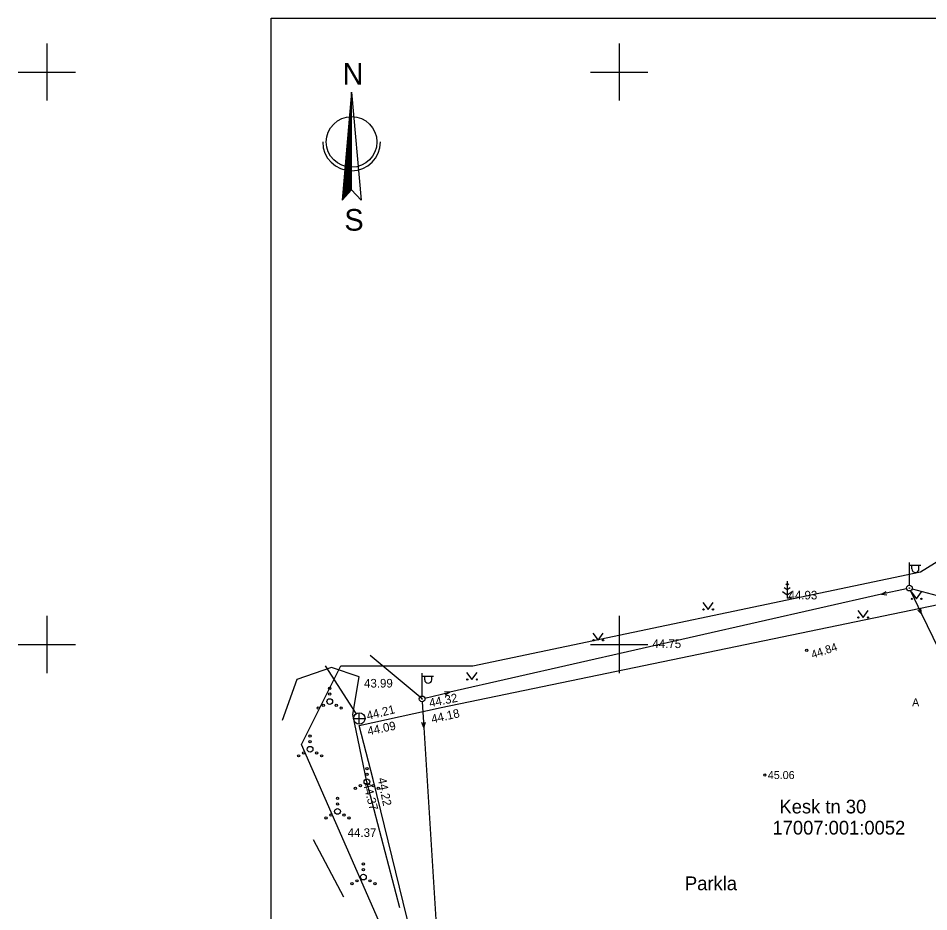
# Model space of a CAD drawing. Extents: x 641848 to 642067, y 6456098 to 6456256.
# Drawn here: x 641847.5 to 641927, y 6456176.6 to 6456254.7 of the extents above; entities that cross this region are included whole.
import ezdxf

# ---------------------------------------------------------------- set-up
doc = ezdxf.new("R2010")
doc.units = 0
for name, color, linetype in [('HALJASTUS', 7, 'Continuous'), ('KORGUS', 7, 'Continuous'), ('MOOTPIIR', 7, 'Continuous'), ('MPOHULIIN', 7, 'Continuous'), ('PIIR', 7, 'Continuous'), ('POST', 7, 'Continuous'), ('PUU', 7, 'Continuous'), ('SKKAEV', 7, 'Continuous'), ('SKTRASS', 7, 'Continuous'), ('TEE', 7, 'Continuous'), ('VORK', 7, 'Continuous'), ('VORMISTUS', 7, 'Continuous')]:
    doc.layers.add(name, color=color, linetype=linetype)

msp = doc.modelspace()

# ---------------------------------------------------------------- linework, layer by layer
at = {"layer": 'HALJASTUS'}
for p, q in [((641925.501, 6456204.588), (641925.964, 6456203.981)), ((641925.964, 6456203.981), (641926.41, 6456204.588)), ((641907.298, 6456203.668), (641907.761, 6456203.061)), ((641907.761, 6456203.061), (641908.207, 6456203.668)), ((641920.833, 6456202.957), (641921.296, 6456202.351)), ((641921.296, 6456202.351), (641921.742, 6456202.957)), ((641897.697, 6456200.972), (641898.16, 6456200.365)), ((641898.16, 6456200.365), (641898.606, 6456200.972)), ((641886.668, 6456197.543), (641887.131, 6456196.936)), ((641887.131, 6456196.936), (641887.577, 6456197.543))]:
    msp.add_line(p, q, dxfattribs=at)
for points in [[(641880.83, 6456176.983), (641877.957, 6456188), (641876.742, 6456193.89), (641877.271, 6456197.185), (641874.866, 6456197.995), (641871.841, 6456196.946), (641870.569, 6456193.365)], [(641873.257, 6456182.96), (641875.924, 6456177.95)]]:
    msp.add_lwpolyline(points, dxfattribs=at)
for centre, radius in [((641925.563, 6456203.981), 0.055), ((641926.392, 6456203.981), 0.055), ((641907.36, 6456203.061), 0.055), ((641908.189, 6456203.061), 0.055), ((641920.895, 6456202.351), 0.055), ((641921.724, 6456202.351), 0.055), ((641897.759, 6456200.365), 0.055), ((641898.588, 6456200.365), 0.055), ((641886.73, 6456196.936), 0.055), ((641887.559, 6456196.936), 0.055), ((641874.713, 6456196.163), 0.1), ((641874.713, 6456195.013), 0.25), ((641874.713, 6456195.663), 0.1), ((641873.713, 6456194.438), 0.1), ((641874.148, 6456194.688), 0.1), ((641875.278, 6456194.688), 0.1), ((641875.713, 6456194.438), 0.1), ((641872.996, 6456191.997), 0.1), ((641872.996, 6456190.847), 0.25), ((641872.996, 6456191.497), 0.1), ((641871.996, 6456190.272), 0.1), ((641872.431, 6456190.522), 0.1), ((641873.561, 6456190.522), 0.1), ((641873.996, 6456190.272), 0.1), ((641877.957, 6456189.15), 0.1), ((641877.957, 6456188.65), 0.1), ((641877.957, 6456188), 0.25), ((641876.957, 6456187.425), 0.1), ((641877.392, 6456187.675), 0.1), ((641878.522, 6456187.675), 0.1), ((641878.957, 6456187.425), 0.1), ((641875.393, 6456186.57), 0.1), ((641875.393, 6456185.42), 0.25), ((641875.393, 6456186.07), 0.1), ((641874.393, 6456184.845), 0.1), ((641874.828, 6456185.095), 0.1), ((641875.958, 6456185.095), 0.1), ((641876.393, 6456184.845), 0.1), ((641877.655, 6456180.828), 0.1), ((641877.655, 6456180.328), 0.1), ((641876.655, 6456179.103), 0.1), ((641877.09, 6456179.353), 0.1), ((641877.655, 6456179.678), 0.25), ((641878.22, 6456179.353), 0.1), ((641878.655, 6456179.103), 0.1)]:
    msp.add_circle(centre, radius, dxfattribs=at)
at = {"layer": 'KORGUS'}
for centre in [(641916.375, 6456199.496), (641912.72, 6456188.592)]:
    msp.add_circle(centre, 0.1, dxfattribs=at)
at = {"layer": 'MOOTPIIR'}
msp.add_lwpolyline([(641895.197, 6456111.631), (641886.878, 6456122.49), (641889.64, 6456124.865), (641889.64, 6456126.247), (641873.858, 6456148.912), (641884.734, 6456155.735), (641882.187, 6456168.602), (641872.259, 6456191.262), (641875.668, 6456198.128), (641887.201, 6456198.128), (641926.322, 6456206.329), (641938.148, 6456213.643)], dxfattribs=at)
at = {"layer": 'MPOHULIIN'}
for p, q in [((641925.102, 6456204.867), (641922.906, 6456204.378)), ((641922.906, 6456204.378), (641923.314, 6456204.621)), ((641925.346, 6456204.921), (641925.346, 6456204.921)), ((641925.346, 6456204.921), (641925.346, 6456204.921)), ((641925.346, 6456204.921), (641925.346, 6456204.921)), ((641925.453, 6456204.695), (641926.416, 6456202.662)), ((641925.588, 6456204.857), (641927.763, 6456204.284)), ((641922.906, 6456204.378), (641923.379, 6456204.329)), ((641926.416, 6456202.662), (641926.359, 6456203.134)), ((641926.416, 6456202.662), (641926.089, 6456203.006)), ((641885.21, 6456195.83), (641884.737, 6456195.869)), ((641882.781, 6456195.24), (641882.781, 6456195.24)), ((641882.781, 6456195.24), (641882.781, 6456195.24)), ((641883.024, 6456195.299), (641885.21, 6456195.83)), ((641885.21, 6456195.83), (641884.807, 6456195.579)), ((641882.798, 6456194.991), (641882.946, 6456192.745)), ((641882.946, 6456192.745), (641882.768, 6456193.186)), ((641882.946, 6456192.745), (641883.066, 6456193.206))]:
    msp.add_line(p, q, dxfattribs=at)
for points in [[(641922.906, 6456204.378), (641885.21, 6456195.83)], [(641926.416, 6456202.662), (641939.352, 6456175.998)], [(641882.946, 6456192.745), (641885.101, 6456158.285)]]:
    msp.add_lwpolyline(points, dxfattribs=at)
at = {"layer": 'POST'}
for p, q in [((641925.346, 6456205.171), (641925.346, 6456207.171)), ((641925.346, 6456206.921), (641926.346, 6456206.921)), ((641925.573, 6456206.6), (641925.573, 6456206.921)), ((641926.185, 6456206.6), (641926.185, 6456206.921)), ((641925.346, 6456204.921), (641925.346, 6456204.921)), ((641882.781, 6456195.49), (641882.781, 6456197.49)), ((641882.781, 6456197.24), (641883.781, 6456197.24)), ((641883.008, 6456196.919), (641883.008, 6456197.24)), ((641883.62, 6456196.919), (641883.62, 6456197.24)), ((641882.781, 6456195.24), (641882.781, 6456195.24))]:
    msp.add_line(p, q, dxfattribs=at)
msp.add_lwpolyline([(641882.781, 6456195.24), (641878.247, 6456199.037)], dxfattribs=at)
for centre, radius in [((641925.346, 6456204.921), 0.25), ((641925.346, 6456204.921), 0.0234), ((641882.781, 6456195.24), 0.25), ((641882.781, 6456195.24), 0.0234)]:
    msp.add_circle(centre, radius, dxfattribs=at)
for centre in [(641925.879, 6456206.6), (641883.314, 6456196.919)]:
    msp.add_arc(centre, 0.306, 180, 0, dxfattribs=at)
at = {"layer": 'PUU'}
for p, q in [((641914.678, 6456205.528), (641914.678, 6456204.028)), ((641914.254, 6456204.618), (641914.678, 6456204.335)), ((641914.678, 6456204.778), (641914.411, 6456204.956)), ((641914.678, 6456205.178), (641914.554, 6456205.261)), ((641914.802, 6456205.261), (641914.678, 6456205.178)), ((641914.945, 6456204.956), (641914.678, 6456204.778)), ((641914.678, 6456204.335), (641915.102, 6456204.618)), ((641915.038, 6456204.028), (641914.678, 6456204.028))]:
    msp.add_line(p, q, dxfattribs=at)
at = {"layer": 'SKKAEV'}
for p, q in [((641876.797, 6456193.54), (641877.797, 6456193.54)), ((641877.297, 6456193.04), (641877.297, 6456194.04))]:
    msp.add_line(p, q, dxfattribs=at)
msp.add_circle((641877.297, 6456193.54), 0.5, dxfattribs=at)
at = {"layer": 'SKTRASS'}
msp.add_lwpolyline([(641877.026, 6456193.96), (641874.338, 6456198.138)], dxfattribs=at)
at = {"layer": 'TEE'}
msp.add_lwpolyline([(641895.617, 6456148.443), (641888.109, 6456150.504), (641884.832, 6456162.766), (641882.788, 6456170.7), (641878.494, 6456188.2), (641877.294, 6456192.92), (641884.441, 6456194.48), (641928.696, 6456203.672), (641931.241, 6456196.471), (641931.943, 6456194.573), (641934.778, 6456186.837), (641940.424, 6456171.07), (641944.925, 6456158.689)], dxfattribs=at)
at = {"layer": 'VORK'}
for p, q in [((641850, 6456252.5), (641850, 6456247.5)), ((641900, 6456252.5), (641900, 6456247.5)), ((641847.5, 6456250), (641852.5, 6456250)), ((641897.5, 6456250), (641902.5, 6456250)), ((641850, 6456202.5), (641850, 6456197.5)), ((641900, 6456202.5), (641900, 6456197.5)), ((641847.5, 6456200), (641852.5, 6456200)), ((641897.5, 6456200), (641902.5, 6456200))]:
    msp.add_line(p, q, dxfattribs=at)
at = {"layer": 'VORMISTUS'}
for p, q in [((641876.623, 6456248.242), (641875.799, 6456238.817)), ((641876.568, 6456247.615), (641876.623, 6456247.615)), ((641876.577, 6456247.709), (641876.623, 6456247.709)), ((641876.585, 6456247.804), (641876.623, 6456247.804)), ((641876.593, 6456247.899), (641876.623, 6456247.899)), ((641876.602, 6456247.993), (641876.623, 6456247.993)), ((641876.61, 6456248.088), (641876.623, 6456248.088)), ((641876.618, 6456248.182), (641876.623, 6456248.182)), ((641876.623, 6456248.242), (641877.448, 6456238.817)), ((641876.623, 6456239.705), (641876.623, 6456248.242)), ((641876.502, 6456246.858), (641876.623, 6456246.858)), ((641876.511, 6456246.952), (641876.623, 6456246.952)), ((641876.519, 6456247.047), (641876.623, 6456247.047)), ((641876.527, 6456247.142), (641876.623, 6456247.142)), ((641876.535, 6456247.236), (641876.623, 6456247.236)), ((641876.544, 6456247.331), (641876.623, 6456247.331)), ((641876.552, 6456247.426), (641876.623, 6456247.426)), ((641876.56, 6456247.52), (641876.623, 6456247.52)), ((641876.428, 6456246.006), (641876.623, 6456246.006)), ((641876.436, 6456246.101), (641876.623, 6456246.101)), ((641876.444, 6456246.196), (641876.623, 6456246.196)), ((641876.453, 6456246.29), (641876.623, 6456246.29)), ((641876.461, 6456246.385), (641876.623, 6456246.385)), ((641876.469, 6456246.479), (641876.623, 6456246.479)), ((641876.477, 6456246.574), (641876.623, 6456246.574)), ((641876.486, 6456246.669), (641876.623, 6456246.669)), ((641876.494, 6456246.763), (641876.623, 6456246.763)), ((641876.362, 6456245.249), (641876.623, 6456245.249)), ((641876.37, 6456245.344), (641876.623, 6456245.344)), ((641876.378, 6456245.439), (641876.623, 6456245.439)), ((641876.386, 6456245.533), (641876.623, 6456245.533)), ((641876.395, 6456245.628), (641876.623, 6456245.628)), ((641876.403, 6456245.722), (641876.623, 6456245.722)), ((641876.411, 6456245.817), (641876.623, 6456245.817)), ((641876.419, 6456245.912), (641876.623, 6456245.912)), ((641876.287, 6456244.398), (641876.623, 6456244.398)), ((641876.295, 6456244.492), (641876.623, 6456244.492)), ((641876.304, 6456244.587), (641876.623, 6456244.587)), ((641876.312, 6456244.682), (641876.623, 6456244.682)), ((641876.32, 6456244.776), (641876.623, 6456244.776)), ((641876.328, 6456244.871), (641876.623, 6456244.871)), ((641876.337, 6456244.966), (641876.623, 6456244.966)), ((641876.345, 6456245.06), (641876.623, 6456245.06)), ((641876.353, 6456245.155), (641876.623, 6456245.155)), ((641876.221, 6456243.641), (641876.623, 6456243.641)), ((641876.229, 6456243.735), (641876.623, 6456243.735)), ((641876.237, 6456243.83), (641876.623, 6456243.83)), ((641876.246, 6456243.925), (641876.623, 6456243.925)), ((641876.254, 6456244.019), (641876.623, 6456244.019)), ((641876.262, 6456244.114), (641876.623, 6456244.114)), ((641876.27, 6456244.209), (641876.623, 6456244.209)), ((641876.279, 6456244.303), (641876.623, 6456244.303)), ((641876.155, 6456242.884), (641876.623, 6456242.884)), ((641876.163, 6456242.979), (641876.623, 6456242.979)), ((641876.171, 6456243.073), (641876.623, 6456243.073)), ((641876.179, 6456243.168), (641876.623, 6456243.168)), ((641876.188, 6456243.262), (641876.623, 6456243.262)), ((641876.196, 6456243.357), (641876.623, 6456243.357)), ((641876.204, 6456243.452), (641876.623, 6456243.452)), ((641876.212, 6456243.546), (641876.623, 6456243.546)), ((641876.08, 6456242.032), (641876.623, 6456242.032)), ((641876.088, 6456242.127), (641876.623, 6456242.127)), ((641876.097, 6456242.222), (641876.623, 6456242.222)), ((641876.105, 6456242.316), (641876.623, 6456242.316)), ((641876.113, 6456242.411), (641876.623, 6456242.411)), ((641876.121, 6456242.505), (641876.623, 6456242.505)), ((641876.13, 6456242.6), (641876.623, 6456242.6)), ((641876.138, 6456242.695), (641876.623, 6456242.695)), ((641876.146, 6456242.789), (641876.623, 6456242.789)), ((641876.014, 6456241.275), (641876.623, 6456241.275)), ((641876.022, 6456241.37), (641876.623, 6456241.37)), ((641876.03, 6456241.465), (641876.623, 6456241.465)), ((641876.039, 6456241.559), (641876.623, 6456241.559)), ((641876.047, 6456241.654), (641876.623, 6456241.654)), ((641876.055, 6456241.749), (641876.623, 6456241.749)), ((641876.063, 6456241.843), (641876.623, 6456241.843)), ((641876.072, 6456241.938), (641876.623, 6456241.938)), ((641875.939, 6456240.424), (641876.623, 6456240.424)), ((641875.948, 6456240.518), (641876.623, 6456240.518)), ((641875.956, 6456240.613), (641876.623, 6456240.613)), ((641875.964, 6456240.708), (641876.623, 6456240.708)), ((641875.972, 6456240.802), (641876.623, 6456240.802)), ((641875.981, 6456240.897), (641876.623, 6456240.897)), ((641875.989, 6456240.992), (641876.623, 6456240.992)), ((641875.997, 6456241.086), (641876.623, 6456241.086)), ((641876.006, 6456241.181), (641876.623, 6456241.181)), ((641875.799, 6456238.817), (641876.623, 6456239.705)), ((641875.873, 6456239.667), (641876.588, 6456239.667)), ((641875.881, 6456239.762), (641876.623, 6456239.762)), ((641875.89, 6456239.856), (641876.623, 6456239.856)), ((641875.898, 6456239.951), (641876.623, 6456239.951)), ((641875.906, 6456240.045), (641876.623, 6456240.045)), ((641875.914, 6456240.14), (641876.623, 6456240.14)), ((641875.923, 6456240.235), (641876.623, 6456240.235)), ((641875.931, 6456240.329), (641876.623, 6456240.329)), ((641876.623, 6456239.705), (641877.448, 6456238.817)), ((641875.807, 6456238.91), (641875.885, 6456238.91)), ((641875.815, 6456239.005), (641875.973, 6456239.005)), ((641875.823, 6456239.099), (641876.061, 6456239.099)), ((641875.832, 6456239.194), (641876.149, 6456239.194)), ((641875.84, 6456239.288), (641876.237, 6456239.288)), ((641875.848, 6456239.383), (641876.325, 6456239.383)), ((641875.857, 6456239.478), (641876.413, 6456239.478)), ((641875.865, 6456239.572), (641876.501, 6456239.572))]:
    msp.add_line(p, q, dxfattribs=at)
msp.add_lwpolyline([(642067.085, 6456111.199), (641869.585, 6456111.199), (641869.585, 6456254.699), (642067.085, 6456254.699), (642067.085, 6456111.199)], dxfattribs=at)
msp.add_circle((641876.623, 6456243.895), 2.208, dxfattribs=at)
msp.add_arc((641876.623, 6456243.895), 2.523, 180, 0, dxfattribs=at)

# ---------------------------------------------------------------- texts
at = {"layer": 'KORGUS'}
for s, height, p in [('44.93', 0.75, (641914.792, 6456203.933)), ('44.75', 0.75, (641902.899, 6456199.684)), ('43.99', 0.75, (641877.71, 6456196.238)), (' 45.06', 0.7, (641912.72, 6456188.242)), ('44.37', 0.75, (641876.279, 6456183.188))]:
    msp.add_text(s, height=height, dxfattribs=at).set_placement(p)
for s, height, rotation, p in [(' 44.84', 0.7, 18.72324, (641916.656, 6456198.667)), ('44.32', 0.75, 11.43847, (641883.474, 6456194.507)), ('44.21', 0.75, 13.95006, (641878.035, 6456193.398)), ('44.18', 0.75, 12.86344, (641883.67, 6456193.102)), ('44.09', 0.75, 11.79836, (641878.083, 6456192.055)), ('44.22', 0.75, 281.42889, (641878.898, 6456188.29)), ('44.37', 0.75, 284.54758, (641877.603, 6456187.86))]:
    msp.add_text(s, height=height, rotation=rotation, dxfattribs=at).set_placement(p)
at = {"layer": 'PIIR'}
for s, p in [('Kesk tn 30', (641913.996, 6456185.24)), ('17007:001:0052', (641913.386, 6456183.394))]:
    msp.add_text(s, height=1.2, dxfattribs=at).set_placement(p)
at = {"layer": 'TEE'}
for s, height, p in [('A', 0.7, (641925.583, 6456194.594)), ('Parkla', 1.2, (641905.741, 6456178.533))]:
    msp.add_text(s, height=height, dxfattribs=at).set_placement(p)
at = {"layer": 'VORMISTUS'}
for s, p in [('N', (641875.831, 6456248.908)), ('S', (641875.988, 6456236.14))]:
    msp.add_text(s, height=1.892, dxfattribs=at).set_placement(p)

doc.saveas('drawing.dxf')
